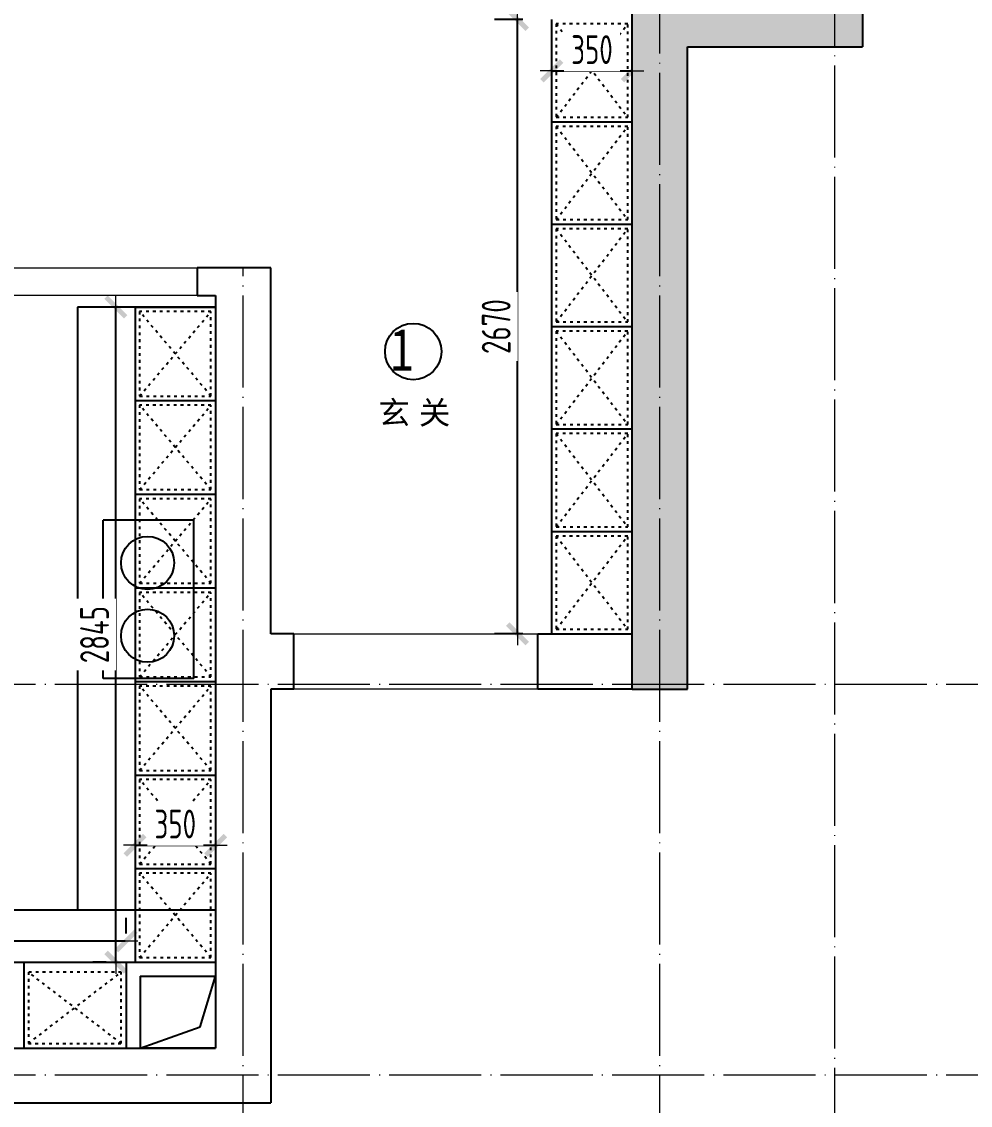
# Model space of a CAD drawing. Header units: inches. Extents: x -50945 to 250244, y -404780 to 18493.
# Drawn here: x 46518 to 50639, y -352325 to -347616 of the extents above; entities that cross this region are included whole.
import ezdxf

# ---------------------------------------------------------------- set-up
doc = ezdxf.new("R2010")
doc.units = ezdxf.units.IN
doc.header["$MEASUREMENT"] = 0
doc.linetypes.add('ACAD_ISO03W100', pattern=[30, 12, -18])
doc.linetypes.add('DOTE', pattern=[2.42, 2, -0.2, 0.02, -0.2])
for name, color, linetype in [('D-ARCHI', 250, 'Continuous'), ('EVH 立面填充', 8, 'Continuous'), ('IBS-182-原建筑非承重墙', 150, 'Continuous'), ('IBS-200-原建筑承重墙柱', 200, 'Continuous'), ('IDS-040-固定高家具', 40, 'Continuous'), ('IFF-31-卫浴洁具', 31, 'Continuous'), ('IFF-51-活动家具', 51, 'Continuous'), ('房间编号', 50, 'Continuous')]:
    doc.layers.add(name, color=color, linetype=linetype)
doc.layers.add('天棚材质标注', color=2, linetype='Continuous', lineweight=5)
doc.layers.add('门', color=65, linetype='Continuous', lineweight=13)
doc.styles.add('ARI', font='', dxfattribs={"width": 0.8, "height": 200})
doc.styles.add('HBA-DIMT', font='ARCHS.SHX', dxfattribs={"width": 0.8})
doc.styles.add('MtXpl_Arial_Unicode_', font='Arial Unicode.ttf')
doc.styles.get('ARI').set_extended_font_data('SimSun')
doc.dimstyles.new('HBA_40', dxfattribs={"dimscale": 50, "dimtxt": 2.5, "dimasz": 0.1, "dimexe": 2, "dimexo": 2.5, "dimgap": 0.6, "dimtad": 1, "dimdec": 0, "dimrnd": 5, "dimzin": 0, "dimtxsty": 'HBA-DIMT', "dimblk": 'HBA_DIMENSION_TICK', "dimblk1": 'HBA_DIMENSION_TICK', "dimblk2": 'HBA_DIMENSION_TICK', "dimcen": 0.125, "dimclrd": 44, "dimclre": 44, "dimclrt": 2, "dimadec": 0, "dimazin": 0, "dimtfac": 1, "dimtdec": 0, "dimtix": 1, "dimtmove": 1, "dimatfit": 3, "dimldrblk": 'HBA_Leader_Dot', "dimfxl": 0, "dimtvp": 1, "dimtfill": 1, "dimtolj": 1, "dimtzin": 0, "dimarcsym": 0})

# ---------------------------------------------------------------- blocks, each defined once
blk = doc.blocks.new('HBA_DIMENSION_TICK')
at = {"color": 0, "linetype": 'ByBlock'}
for p, q in [((-10, 0), (0, 0)), ((0, 0), (10, 0))]:
    blk.add_line(p, q, dxfattribs=at)
at = {"color": 50, "linetype": 'ByBlock'}
blk.add_solid([(-10, -7), (-7, -10), (7, 10), (10, 7)], dxfattribs=at)
blk = doc.blocks.new('*D427')
at = {"layer": 'Defpoints', "color": 0, "transparency": 16777216}
for p in [(48671.7, -347606.3), (48820.5, -347606.3), (48820.5, -350276.3)]:
    blk.add_point(p, dxfattribs=at)
at = {"layer": '天棚材质标注', "color": 44, "lineweight": -2, "transparency": 16777216}
for p, q in [((48695.5, -347606.3), (48571.7, -347606.3)), ((48671.7, -350271.3), (48671.7, -347611.3)), ((48695.5, -350276.3), (48571.7, -350276.3))]:
    blk.add_line(p, q, dxfattribs=at)
at = {"layer": '天棚材质标注', "color": 44, "lineweight": -2, "transparency": 16777216, "xscale": 5, "yscale": 5, "zscale": 5}
for p, rotation in [((48671.7, -347606.3), 90), ((48671.7, -350276.3), 270)]:
    blk.add_blockref('HBA_DIMENSION_TICK', p, dxfattribs=dict(at, rotation=rotation))
at = {"layer": '天棚材质标注', "color": 2, "transparency": 16777216, "insert": (48579.2, -348941.3), "char_height": 125, "attachment_point": 5, "rotation": 90, "style": 'HBA-DIMT', "bg_fill": 3, "box_fill_scale": 1.25, "bg_fill_color": 256, "bg_fill_true_color": 13158600, "bg_fill_transparency": 0}
blk.add_mtext('\\A1;2670', dxfattribs=at)
blk = doc.blocks.new('HBA_Leader_Dot')
at = {"color": 0, "linetype": 'ByBlock'}
blk.add_line((-5, 0), (-10, 0), dxfattribs=at)
at = {"color": 0, "linetype": 'ByBlock', "const_width": 5}
blk.add_lwpolyline([(-2.5, 0, 1), (2.5, 0, 1)], format="xyb", close=True, dxfattribs=at)
blk = doc.blocks.new('*D428')
at = {"layer": 'Defpoints', "color": 0, "transparency": 16777216}
for p in [(48820.5, -347830), (49170.5, -347830), (49170.5, -347830.2)]:
    blk.add_point(p, dxfattribs=at)
at = {"layer": '天棚材质标注', "color": 44, "lineweight": -2, "transparency": 16777216}
for p, q in [((48825.5, -347830.2), (49165.5, -347830.2)), ((48820.5, -347955), (48820.5, -347930.2)), ((49170.5, -347955), (49170.5, -347930.2))]:
    blk.add_line(p, q, dxfattribs=at)
at = {"layer": '天棚材质标注', "color": 44, "lineweight": -2, "transparency": 16777216, "xscale": 5, "yscale": 5, "zscale": 5, "rotation": 180}
blk.add_blockref('HBA_DIMENSION_TICK', (48820.5, -347830.2), dxfattribs=at)
at = {"layer": '天棚材质标注', "color": 44, "lineweight": -2, "transparency": 16777216, "xscale": 5, "yscale": 5, "zscale": 5}
blk.add_blockref('HBA_DIMENSION_TICK', (49170.5, -347830.2), dxfattribs=at)
at = {"layer": '天棚材质标注', "color": 2, "transparency": 16777216, "insert": (48995.5, -347737.7), "char_height": 125, "attachment_point": 5, "style": 'HBA-DIMT', "bg_fill": 3, "box_fill_scale": 1.25, "bg_fill_color": 256, "bg_fill_true_color": 13158600, "bg_fill_transparency": 0}
blk.add_mtext('\\A1;350', dxfattribs=at)
blk = doc.blocks.new('*D436')
at = {"layer": 'Defpoints', "color": 0, "transparency": 16777216}
for p in [(46926.8, -348856.3), (47010.2, -348856.3), (47010.2, -351703.3)]:
    blk.add_point(p, dxfattribs=at)
at = {"layer": '天棚材质标注', "color": 44, "lineweight": -2, "transparency": 16777216}
for p, q in [((46885.2, -348856.3), (46826.8, -348856.3)), ((46926.8, -351698.3), (46926.8, -348861.3)), ((46885.2, -351703.3), (46826.8, -351703.3))]:
    blk.add_line(p, q, dxfattribs=at)
at = {"layer": '天棚材质标注', "color": 44, "lineweight": -2, "transparency": 16777216, "xscale": 5, "yscale": 5, "zscale": 5}
for p, rotation in [((46926.8, -348856.3), 90), ((46926.8, -351703.3), 270)]:
    blk.add_blockref('HBA_DIMENSION_TICK', p, dxfattribs=dict(at, rotation=rotation))
at = {"layer": '天棚材质标注', "color": 2, "transparency": 16777216, "insert": (46834.3, -350279.8), "char_height": 125, "attachment_point": 5, "rotation": 90, "style": 'HBA-DIMT', "bg_fill": 3, "box_fill_scale": 1.25, "bg_fill_color": 256, "bg_fill_true_color": 13158600, "bg_fill_transparency": 0}
blk.add_mtext('\\A1;2845', dxfattribs=at)
blk = doc.blocks.new('*D437')
at = {"layer": 'Defpoints', "color": 0, "transparency": 16777216}
for p in [(46972, -351610.9), (45560.2, -351703.3), (46972, -351703.3)]:
    blk.add_point(p, dxfattribs=at)
at = {"layer": '天棚材质标注', "color": 44, "lineweight": -2, "transparency": 16777216}
for p, q in [((45560.2, -351578.3), (45560.2, -351510.9)), ((46972, -351578.3), (46972, -351510.9)), ((45565.2, -351610.9), (46967, -351610.9))]:
    blk.add_line(p, q, dxfattribs=at)
at = {"layer": '天棚材质标注', "color": 44, "lineweight": -2, "transparency": 16777216, "xscale": 5, "yscale": 5, "zscale": 5, "rotation": 180}
blk.add_blockref('HBA_DIMENSION_TICK', (45560.2, -351610.9), dxfattribs=at)
at = {"layer": '天棚材质标注', "color": 44, "lineweight": -2, "transparency": 16777216, "xscale": 5, "yscale": 5, "zscale": 5}
blk.add_blockref('HBA_DIMENSION_TICK', (46972, -351610.9), dxfattribs=at)
at = {"layer": '天棚材质标注', "color": 2, "transparency": 16777216, "insert": (46266.1, -351518.4), "char_height": 125, "attachment_point": 5, "style": 'HBA-DIMT', "bg_fill": 3, "box_fill_scale": 1.25, "bg_fill_color": 256, "bg_fill_true_color": 13158600, "bg_fill_transparency": 0}
blk.add_mtext('\\A1;1410', dxfattribs=at)
blk = doc.blocks.new('*D438')
at = {"layer": 'Defpoints', "color": 0, "transparency": 16777216}
for p in [(47010.2, -351205.9), (47360.2, -351195.3), (47360.2, -351205.9)]:
    blk.add_point(p, dxfattribs=at)
at = {"layer": '天棚材质标注', "color": 44, "lineweight": -2, "transparency": 16777216}
for p, q in [((47010.2, -351080.9), (47010.2, -351095.3)), ((47360.2, -351080.9), (47360.2, -351095.3)), ((47015.2, -351195.3), (47355.2, -351195.3))]:
    blk.add_line(p, q, dxfattribs=at)
at = {"layer": '天棚材质标注', "color": 44, "lineweight": -2, "transparency": 16777216, "xscale": 5, "yscale": 5, "zscale": 5, "rotation": 180}
blk.add_blockref('HBA_DIMENSION_TICK', (47010.2, -351195.3), dxfattribs=at)
at = {"layer": '天棚材质标注', "color": 44, "lineweight": -2, "transparency": 16777216, "xscale": 5, "yscale": 5, "zscale": 5}
blk.add_blockref('HBA_DIMENSION_TICK', (47360.2, -351195.3), dxfattribs=at)
at = {"layer": '天棚材质标注', "color": 2, "transparency": 16777216, "insert": (47185.2, -351102.8), "char_height": 125, "attachment_point": 5, "style": 'HBA-DIMT', "bg_fill": 3, "box_fill_scale": 1.25, "bg_fill_color": 256, "bg_fill_true_color": 13158600, "bg_fill_transparency": 0}
blk.add_mtext('\\A1;350', dxfattribs=at)

msp = doc.modelspace()

# ---------------------------------------------------------------- hatches: boundary and pattern name
at = {"layer": 'EVH 立面填充'}
h = msp.add_hatch(color=256, dxfattribs=at)
h.dxf.hatch_style = 1
h.paths.add_polyline_path([(49410.5, -347726.29), (50170.5, -347726.29), (50170.5, -347486.29), (49170.5, -347486.29), (49170.5, -350516.29), (49410.5, -350516.29)])

# ---------------------------------------------------------------- linework, layer by layer
for p in [(48820.5, -348051.29), (48820.5, -348496.29), (48820.5, -348941.29), (48820.5, -349386.29), (48820.5, -349831.29)]:
    msp.add_point(p)
at = {"layer": 'D-ARCHI', "color": 251, "linetype": 'DOTE', "lineweight": 5, "ltscale": 200}
for p, q in [((50050.5, -354014.62), (50050.5, -340066.05)), ((49290.5, -355014.62), (49290.5, -347486.29)), ((47480.2, -355014.62), (47480.2, -348686.29)), ((52870.5, -350496.29), (32543.24, -350496.29)), ((52870.5, -352194.62), (32543.24, -352194.62))]:
    msp.add_line(p, q, dxfattribs=at)
at = {"layer": 'IBS-182-原建筑非承重墙'}
for p, q in [((47600.2, -348686.29), (47280.2, -348686.29)), ((47280.2, -348686.29), (47280.2, -348806.29)), ((47600.2, -350276.29), (47600.2, -348686.29)), ((47280.2, -348806.29), (47360.2, -348806.29)), ((47360.2, -348806.29), (47360.2, -352076.29)), ((47700.2, -350276.29), (47600.2, -350276.29)), ((47700.2, -350516.29), (47700.2, -350276.29)), ((48760.5, -350516.29), (48760.5, -350276.29)), ((48760.5, -350276.29), (49170.5, -350276.29)), ((47700.2, -350516.29), (47600.2, -350516.29)), ((47600.2, -350516.29), (47600.2, -352314.62)), ((49170.5, -350516.29), (48760.5, -350516.29)), ((46971.96, -351703.3), (46971.96, -352076.29)), ((46971.96, -351703.3), (47360.2, -351703.3)), ((47031.96, -351763.3), (47031.96, -352076.29)), ((47031.96, -351763.3), (47360.2, -351763.3)), ((47293.66, -351983.71), (47360.2, -351763.3)), ((47031.96, -352076.29), (47293.66, -351983.71)), ((45560.2, -352076.29), (47360.2, -352076.29)), ((47360.2, -352076.29), (47031.96, -352076.29)), ((45560.2, -352314.62), (47600.2, -352314.62))]:
    msp.add_line(p, q, dxfattribs=at)
at = {"layer": 'IBS-200-原建筑承重墙柱', "ltscale": 0.02}
for p, q in [((49170.5, -350516.29), (49170.5, -347486.29)), ((50170.5, -347486.29), (50170.5, -347726.29)), ((49410.5, -350516.29), (49410.5, -347726.29)), ((49410.5, -347726.29), (50170.5, -347726.29)), ((49170.5, -350516.29), (49410.5, -350516.29))]:
    msp.add_line(p, q, dxfattribs=at)
at = {"layer": 'IDS-040-固定高家具'}
for p, q in [((48820.5, -350276.29), (48820.5, -347606.29)), ((48820.5, -348051.29), (49170.5, -348051.29)), ((48820.5, -348496.29), (49170.5, -348496.29)), ((47010.2, -348856.29), (47010.2, -351703.3)), ((47010.2, -348856.29), (47360.2, -348856.29)), ((48820.5, -348941.29), (49170.5, -348941.29)), ((47010.2, -349263.01), (47360.2, -349263.01)), ((48820.5, -349386.29), (49170.5, -349386.29)), ((47010.2, -349669.72), (47360.2, -349669.72)), ((48820.5, -349831.29), (49170.5, -349831.29)), ((47010.2, -350076.44), (47360.2, -350076.44)), ((47010.2, -350483.15), (47360.2, -350483.15)), ((47010.2, -350889.87), (47360.2, -350889.87)), ((47010.2, -351296.58), (47360.2, -351296.58)), ((45560.2, -351703.3), (46971.96, -351703.3)), ((46526.86, -351703.3), (46526.86, -352076.29))]:
    msp.add_line(p, q, dxfattribs=at)
at = {"layer": 'IDS-040-固定高家具', "linetype": 'ACAD_ISO03W100'}
for p, q in [((48840.5, -348031.29), (49150.5, -347626.29)), ((48840.5, -347626.29), (49150.5, -348031.29)), ((48840.5, -348476.29), (49150.5, -348071.29)), ((48840.5, -348071.29), (49150.5, -348476.29)), ((48840.5, -348921.29), (49150.5, -348516.29)), ((48840.5, -348516.29), (49150.5, -348921.29)), ((47030.2, -349243.01), (47340.2, -348876.29)), ((47340.2, -349243.01), (47030.2, -348876.29)), ((48840.5, -349366.29), (49150.5, -348961.29)), ((48840.5, -348961.29), (49150.5, -349366.29)), ((47030.2, -349649.72), (47340.2, -349283.01)), ((47340.2, -349649.72), (47030.2, -349283.01)), ((48840.5, -349811.29), (49150.5, -349406.29)), ((48840.5, -349406.29), (49150.5, -349811.29)), ((47030.2, -350056.44), (47340.2, -349689.72)), ((47340.2, -350056.44), (47030.2, -349689.72)), ((48840.5, -350256.29), (49150.5, -349851.29)), ((48840.5, -349851.29), (49150.5, -350256.29)), ((47030.2, -350463.15), (47340.2, -350096.44)), ((47340.2, -350463.15), (47030.2, -350096.44)), ((47030.2, -350869.87), (47340.2, -350503.15)), ((47340.2, -350869.87), (47030.2, -350503.15)), ((47030.2, -351276.58), (47340.2, -350909.87)), ((47340.2, -351276.58), (47030.2, -350909.87)), ((47030.2, -351683.3), (47340.2, -351316.58)), ((47340.2, -351683.3), (47030.2, -351316.58)), ((46546.86, -352056.29), (46950.54, -351746.29)), ((46950.54, -352056.29), (46546.86, -351746.29))]:
    msp.add_line(p, q, dxfattribs=at)
for points in [[(48840.5, -348031.29), (49150.5, -348031.29), (49150.5, -347626.29), (48840.5, -347626.29)], [(48840.5, -348476.29), (49150.5, -348476.29), (49150.5, -348071.29), (48840.5, -348071.29)], [(48840.5, -348921.29), (49150.5, -348921.29), (49150.5, -348516.29), (48840.5, -348516.29)], [(47030.2, -349243.01), (47340.2, -349243.01), (47340.2, -348876.29), (47030.2, -348876.29)], [(48840.5, -349366.29), (49150.5, -349366.29), (49150.5, -348961.29), (48840.5, -348961.29)], [(47030.2, -349649.72), (47340.2, -349649.72), (47340.2, -349283.01), (47030.2, -349283.01)], [(48840.5, -349811.29), (49150.5, -349811.29), (49150.5, -349406.29), (48840.5, -349406.29)], [(47030.2, -350056.44), (47340.2, -350056.44), (47340.2, -349689.72), (47030.2, -349689.72)], [(48840.5, -350256.29), (49150.5, -350256.29), (49150.5, -349851.29), (48840.5, -349851.29)], [(47030.2, -350463.15), (47340.2, -350463.15), (47340.2, -350096.44), (47030.2, -350096.44)], [(47030.2, -350869.87), (47340.2, -350869.87), (47340.2, -350503.15), (47030.2, -350503.15)], [(47030.2, -351276.58), (47340.2, -351276.58), (47340.2, -350909.87), (47030.2, -350909.87)], [(47030.2, -351683.3), (47340.2, -351683.3), (47340.2, -351316.58), (47030.2, -351316.58)], [(46546.86, -352056.29), (46950.54, -352056.29), (46950.54, -351746.29), (46546.86, -351746.29)]]:
    msp.add_lwpolyline(points, close=True, dxfattribs=at)
at = {"layer": 'IFF-31-卫浴洁具', "ltscale": 0.02}
for p, q in [((47266.01, -349781.91), (46872.31, -349781.91)), ((46872.31, -350470.88), (46872.31, -349781.91)), ((47266.01, -350470.88), (47266.01, -349781.91)), ((47266.01, -350470.88), (46872.31, -350470.88))]:
    msp.add_line(p, q, dxfattribs=at)
for centre in [(47064.69, -349968.25, 0), (47064.69, -350284.54, 0)]:
    msp.add_circle(centre, 115.29, dxfattribs=at)
at = {"layer": 'IFF-51-活动家具'}
for p, q in [((46760.2, -348856.29), (46760.2, -351476.29)), ((47360.2, -348856.29), (46760.2, -348856.29)), ((45560.2, -351476.29), (46760.2, -351476.29)), ((46760.2, -351476.29), (47360.2, -351476.29))]:
    msp.add_line(p, q, dxfattribs=at)
at = {"layer": '房间编号'}
msp.add_circle((48218.77, -349049.66), 122.5, dxfattribs=at)
at = {"layer": '门', "color": 8, "lineweight": 5}
for points in [[(45700.2, -348686.29), (47280.2, -348686.29), (47280.2, -348806.29), (45700.2, -348806.29)], [(47700.2, -350276.29), (48760.5, -350276.29), (48760.5, -350516.29), (47700.2, -350516.29)]]:
    msp.add_lwpolyline(points, close=True, dxfattribs=at)

# ---------------------------------------------------------------- texts
at = {"layer": '房间编号', "color": 8, "style": 'MtXpl_Arial_Unicode_'}
msp.add_text('玄 关', height=100, dxfattribs=at).set_placement((48068.16, -349365.42))
at = {"layer": '房间编号', "insert": (48219.63, -348949.4), "char_height": 183.75, "width": 2606.4647, "attachment_point": 3, "style": 'ARI'}
msp.add_mtext('1', dxfattribs=at)

# ---------------------------------------------------------------- next in the draw order: dimensions: what is measured, and where the dimension line sits
at = {"layer": '天棚材质标注', "color": 6}
for base, p1, p2, picture, middle in [((48671.72, -347606.29), (48820.5, -350276.29), (48820.5, -347606.29), '*D427', (48579.22, -348941.29)), ((46926.8, -348856.29), (47010.2, -351703.3), (47010.2, -348856.29), '*D436', (46834.3, -350279.8))]:
    dim = msp.add_linear_dim(base=base, p1=p1, p2=p2, angle=90, dimstyle='HBA_40', dxfattribs=at)
    dim.commit()
    dim.dimension.update_dxf_attribs({"geometry": picture, "text_midpoint": middle})

# ---------------------------------------------------------------- next in the draw order: dimensions: what is measured, and where the dimension line sits
for base, p1, p2, picture, middle in [((49170.5, -347830.22), (48820.5, -347829.98), (49170.5, -347829.98), '*D428', (48995.5, -347737.72)), ((47360.2, -351195.33), (47010.2, -351205.89), (47360.2, -351205.89), '*D438', (47185.2, -351102.83)), ((46971.96, -351610.86), (45560.2, -351703.3), (46971.96, -351703.3), '*D437', (46266.08, -351518.36))]:
    dim = msp.add_linear_dim(base=base, p1=p1, p2=p2, dimstyle='HBA_40', dxfattribs=at)
    dim.commit()
    dim.dimension.update_dxf_attribs({"geometry": picture, "text_midpoint": middle})

doc.saveas('drawing.dxf')
